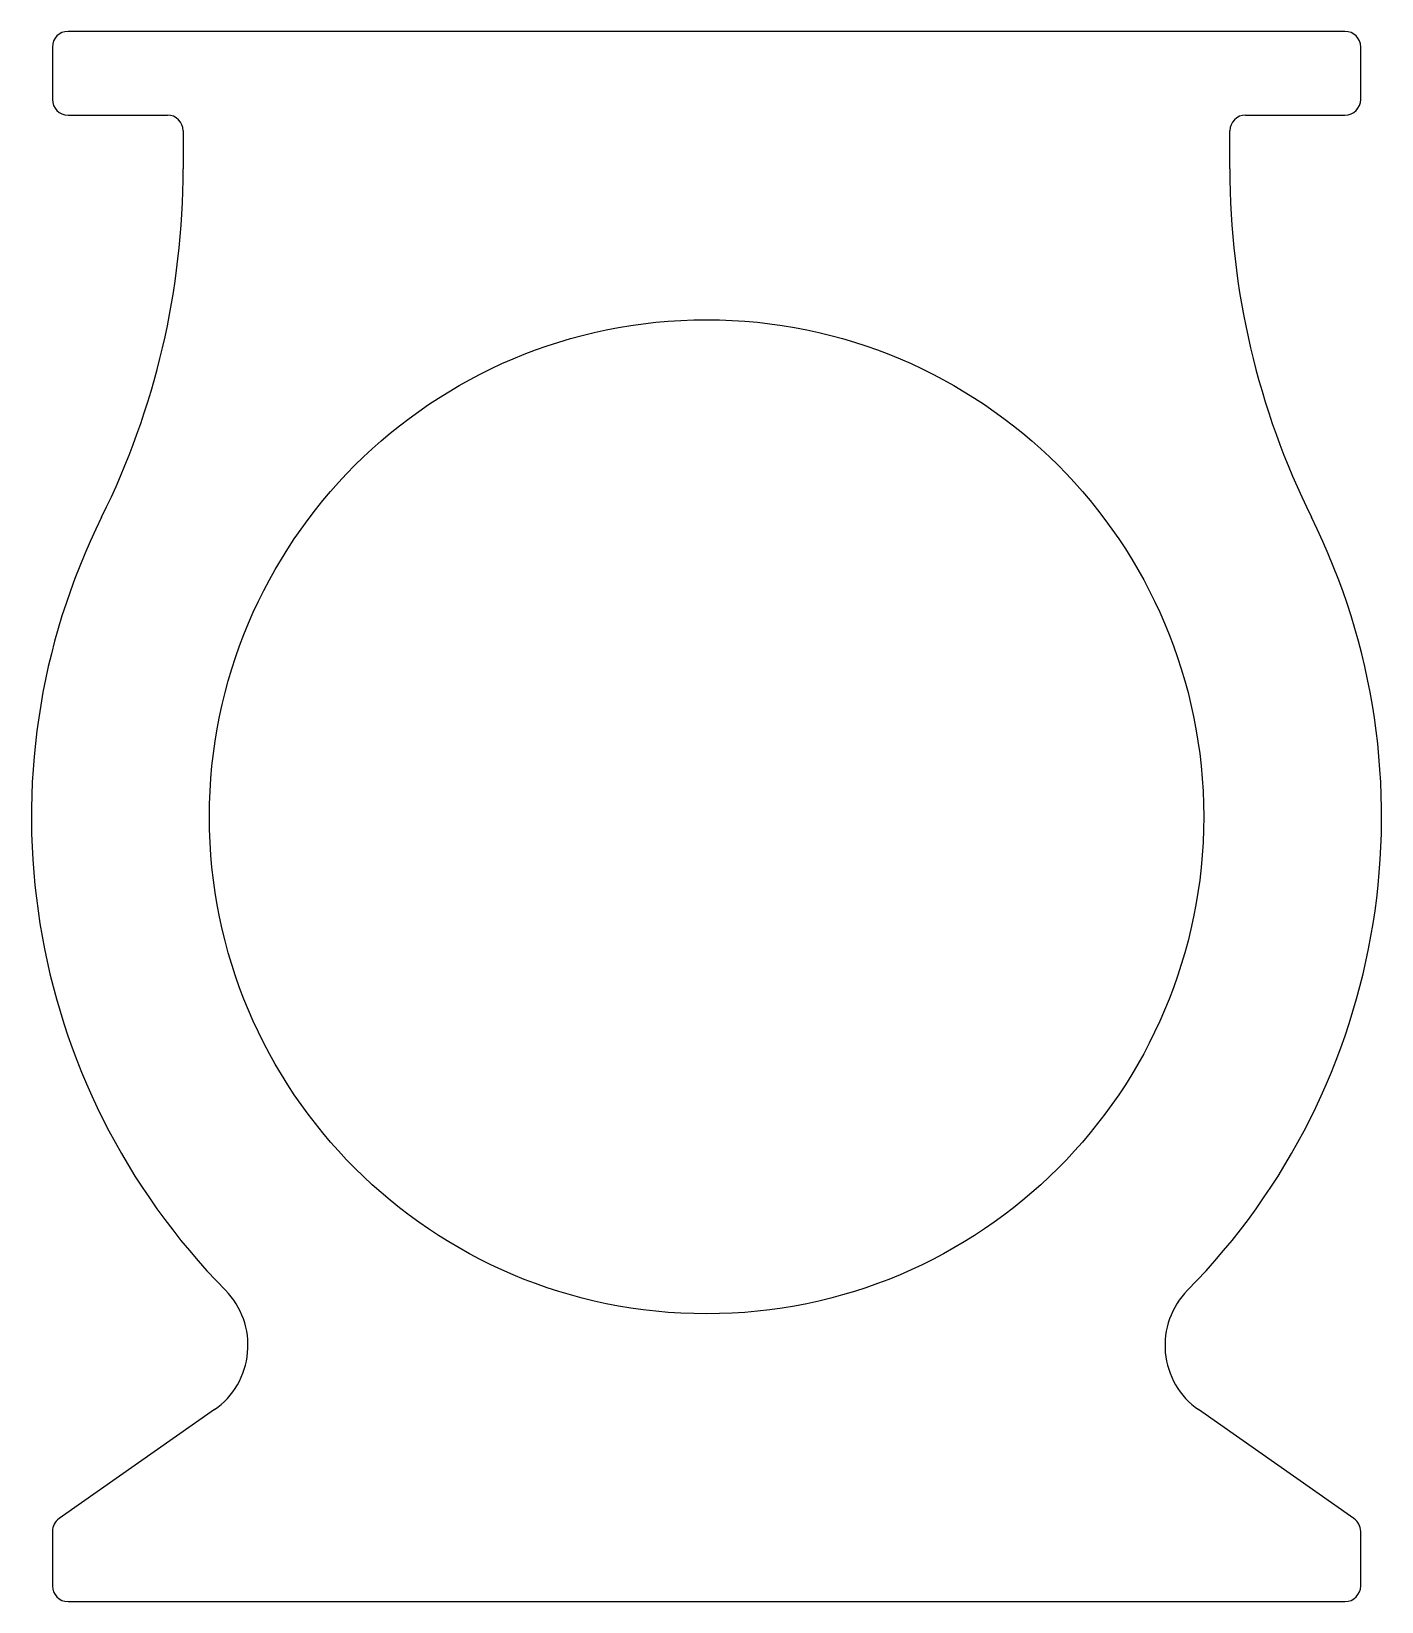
# Model space of a CAD drawing. Extents: x 2131.4 to 2157.2, y 2028.4 to 2058.4.
import ezdxf

# ---------------------------------------------------------------- set-up
doc = ezdxf.new("R2010")
doc.units = 0
doc.layers.get('0').update_dxf_attribs({"linetype": 'CONTINUOUS'})

msp = doc.modelspace()

# ---------------------------------------------------------------- linework, layer by layer
for p, q in [((2156.518, 2058.404), (2132.118, 2058.404)), ((2131.818, 2058.104), (2131.818, 2057.104)), ((2156.818, 2057.104), (2156.818, 2058.104)), ((2132.118, 2056.804), (2134.018, 2056.804)), ((2154.618, 2056.804), (2156.518, 2056.804)), ((2134.318, 2056.504), (2134.318, 2055.778)), ((2154.318, 2055.778), (2154.318, 2056.504)), ((2134.916, 2032.061), (2131.946, 2029.981)), ((2156.69, 2029.981), (2153.719, 2032.061)), ((2131.818, 2029.735), (2131.818, 2028.693)), ((2156.818, 2028.693), (2156.818, 2029.735)), ((2132.118, 2028.393), (2156.518, 2028.393))]:
    msp.add_line(p, q)
msp.add_circle((2144.318, 2043.393), 9.5)
for centre, radius, start, end in [((2132.118, 2058.104), 0.3, 90, 180), ((2156.518, 2058.104), 0.3, 0, 90), ((2132.118, 2057.104), 0.3, 180, 270), ((2156.518, 2057.104), 0.3, 270, 0), ((2134.018, 2056.504), 0.3, 0, 90), ((2154.618, 2056.504), 0.3, 90, 180), ((2119.318, 2055.778), 15, 333.6446, 0), ((2169.318, 2055.778), 15, 180.0001, 206.3555), ((2144.318, 2043.393), 12.9, 153.6445, 224.5526), ((2144.318, 2043.393), 12.9, 315.4475, 26.3554), ((2134.056, 2033.29), 1.5, 304.9999, 44.5526), ((2154.579, 2033.29), 1.5, 135.4475, 235.0001), ((2132.118, 2029.735), 0.3, 124.9994, 179.9962), ((2156.518, 2029.735), 0.3, 0.0038, 55.0006), ((2132.118, 2028.693), 0.3, 180, 270), ((2156.518, 2028.693), 0.3, 270.0001, 0)]:
    msp.add_arc(centre, radius, start, end)

doc.saveas('drawing.dxf')
